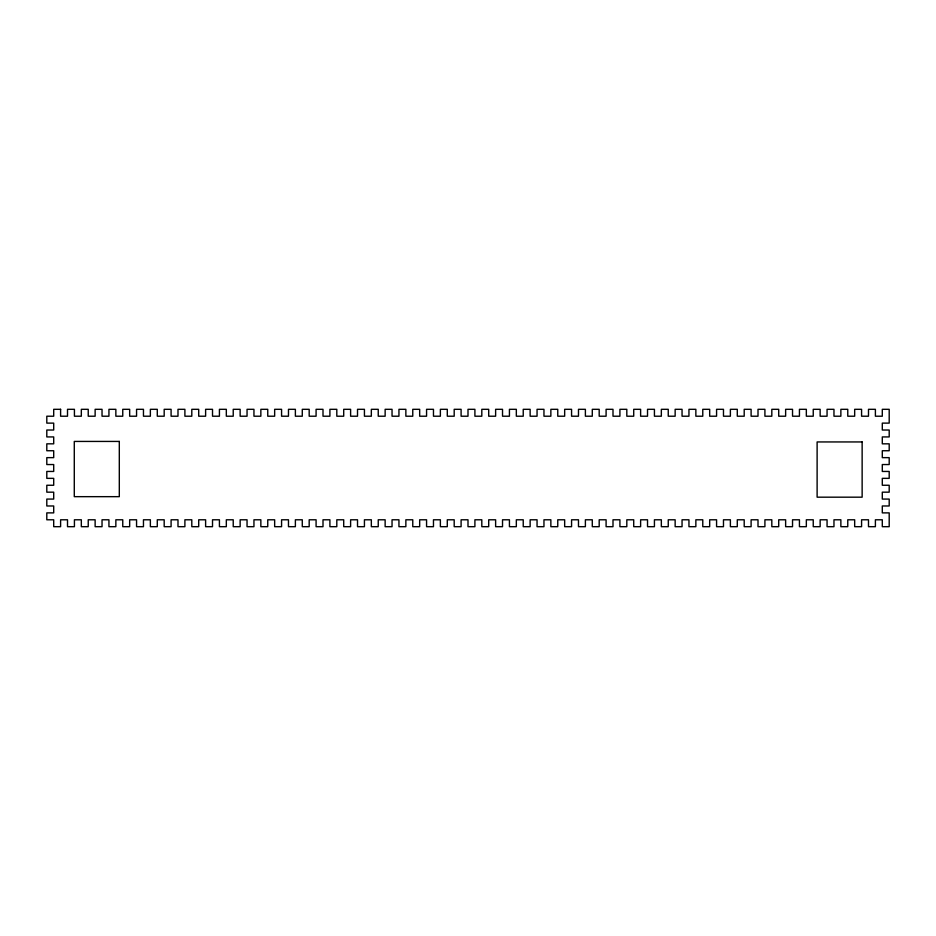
<?xml version="1.0" encoding="UTF-8"?>
<svg xmlns="http://www.w3.org/2000/svg" width="936" height="936" viewBox="0 0 936 936"><rect width="100%" height="100%" fill="white"/><g stroke="black" fill="none" stroke-linecap="round" stroke-linejoin="round"><path stroke-width="1.4" d="M60.606 409.313L53.703 409.313L53.703 416.216L46.8 416.216L46.8 423.119L53.703 423.119L53.703 430.022L46.8 430.022L46.8 436.925L53.703 436.925L53.703 443.828L46.8 443.828L46.8 450.742L53.703 450.742L53.703 457.645L46.8 457.645L46.8 464.548L53.703 464.548L53.703 471.451L46.8 471.451L46.8 478.354L53.703 478.354L53.703 485.257L46.8 485.257L46.8 492.172L53.703 492.172L53.703 499.075L46.8 499.075L46.8 505.978L53.703 505.978L53.703 512.881L46.8 512.881L46.8 519.784L53.703 519.784L53.703 526.687L60.606 526.687L60.606 519.784L67.509 519.784L67.509 526.687L74.424 526.687L74.424 519.784L81.327 519.784L81.327 526.687L88.23 526.687L88.23 519.784L95.133 519.784L95.133 526.687L102.036 526.687L102.036 519.784L108.939 519.784L108.939 526.687L115.853 526.687L115.853 519.784L122.756 519.784L122.756 526.687L129.659 526.687L129.659 519.784L136.562 519.784L136.562 526.687L143.465 526.687L143.465 519.784L150.368 519.784L150.368 526.687L157.283 526.687L157.283 519.784L164.186 519.784L164.186 526.687L171.089 526.687L171.089 519.784L177.992 519.784L177.992 526.687L184.895 526.687L184.895 519.784L191.798 519.784L191.798 526.687L198.713 526.687L198.713 519.784L205.616 519.784L205.616 526.687L212.519 526.687L212.519 519.784L219.422 519.784L219.422 526.687L226.325 526.687L226.325 519.784L233.228 519.784L233.228 526.687L240.142 526.687L240.142 519.784L247.046 519.784L247.046 526.687L253.948 526.687L253.948 519.784L260.851 519.784L260.851 526.687L267.754 526.687L267.754 519.784L274.657 519.784L274.657 526.687L281.572 526.687L281.572 519.784L288.475 519.784L288.475 526.687L295.378 526.687L295.378 519.784L302.281 519.784L302.281 526.687L309.184 526.687L309.184 519.784L316.087 519.784L316.087 526.687L323.002 526.687L323.002 519.784L329.905 519.784L329.905 526.687L336.808 526.687L336.808 519.784L343.711 519.784L343.711 526.687L350.614 526.687L350.614 519.784L357.517 519.784L357.517 526.687L364.432 526.687L364.432 519.784L371.335 519.784L371.335 526.687L378.238 526.687L378.238 519.784L385.141 519.784L385.141 526.687L392.044 526.687L392.044 519.784L398.947 519.784L398.947 526.687L405.861 526.687L405.861 519.784L412.764 519.784L412.764 526.687L419.667 526.687L419.667 519.784L426.57 519.784L426.57 526.687L433.473 526.687L433.473 519.784L440.376 519.784L440.376 526.687L447.291 526.687L447.291 519.784L454.194 519.784L454.194 526.687L461.097 526.687L461.097 519.784L468 519.784L468 526.687L474.903 526.687L474.903 519.784L481.806 519.784L481.806 526.687L488.709 526.687L488.709 519.784L495.624 519.784L495.624 526.687L502.527 526.687L502.527 519.784L509.43 519.784L509.43 526.687L516.333 526.687L516.333 519.784L523.236 519.784L523.236 526.687L530.139 526.687L530.139 519.784L537.053 519.784L537.053 526.687L543.956 526.687L543.956 519.784L550.859 519.784L550.859 526.687L557.762 526.687L557.762 519.784L564.665 519.784L564.665 526.687L571.568 526.687L571.568 519.784L578.483 519.784L578.483 526.687L585.386 526.687L585.386 519.784L592.289 519.784L592.289 526.687L599.192 526.687L599.192 519.784L606.095 519.784L606.095 526.687L612.998 526.687L612.998 519.784L619.913 519.784L619.913 526.687L626.816 526.687L626.816 519.784L633.719 519.784L633.719 526.687L640.622 526.687L640.622 519.784L647.525 519.784L647.525 526.687L654.428 526.687L654.428 519.784L661.342 519.784L661.342 526.687L668.245 526.687L668.245 519.784L675.148 519.784L675.148 526.687L682.052 526.687L682.052 519.784L688.954 519.784L688.954 526.687L695.857 526.687L695.857 519.784L702.772 519.784L702.772 526.687L709.675 526.687L709.675 519.784L716.578 519.784L716.578 526.687L723.481 526.687L723.481 519.784L730.384 519.784L730.384 526.687L737.287 526.687L737.287 519.784L744.202 519.784L744.202 526.687L751.105 526.687L751.105 519.784L758.008 519.784L758.008 526.687L764.911 526.687L764.911 519.784L771.814 519.784L771.814 526.687L778.717 526.687L778.717 519.784L785.632 519.784L785.632 526.687L792.535 526.687L792.535 519.784L799.438 519.784L799.438 526.687L806.341 526.687L806.341 519.784L813.244 519.784L813.244 526.687L820.147 526.687L820.147 519.784L827.061 519.784L827.061 526.687L833.964 526.687L833.964 519.784L840.867 519.784L840.867 526.687L847.77 526.687L847.77 519.784L854.673 519.784L854.673 526.687L861.576 526.687L861.576 519.784L868.491 519.784L868.491 526.687L875.394 526.687L875.394 519.784L882.297 519.784L882.297 526.687L889.2 526.687L889.2 512.881L882.297 512.881L882.297 505.978L889.2 505.978L889.2 499.075L882.297 499.075L882.297 492.172L889.2 492.172L889.2 485.257L882.297 485.257L882.297 478.354L889.2 478.354L889.2 471.451L882.297 471.451L882.297 464.548L889.2 464.548L889.2 457.645L882.297 457.645L882.297 450.742L889.2 450.742L889.2 443.828L882.297 443.828L882.297 436.925L889.2 436.925L889.2 430.022L882.297 430.022L882.297 423.119L889.2 423.119L889.2 409.313L882.297 409.313L882.297 416.216L875.394 416.216L875.394 409.313L868.491 409.313L868.491 416.216L861.576 416.216L861.576 409.313L854.673 409.313L854.673 416.216L847.77 416.216L847.77 409.313L840.867 409.313L840.867 416.216L833.964 416.216L833.964 409.313L827.061 409.313L827.061 416.216L820.147 416.216L820.147 409.313L813.244 409.313L813.244 416.216L806.341 416.216L806.341 409.313L799.438 409.313L799.438 416.216L792.535 416.216L792.535 409.313L785.632 409.313L785.632 416.216L778.717 416.216L778.717 409.313L771.814 409.313L771.814 416.216L764.911 416.216L764.911 409.313L758.008 409.313L758.008 416.216L751.105 416.216L751.105 409.313L744.202 409.313L744.202 416.216L737.287 416.216L737.287 409.313L730.384 409.313L730.384 416.216L723.481 416.216L723.481 409.313L716.578 409.313L716.578 416.216L709.675 416.216L709.675 409.313L702.772 409.313L702.772 416.216L695.857 416.216L695.857 409.313L688.954 409.313L688.954 416.216L682.052 416.216L682.052 409.313L675.148 409.313L675.148 416.216L668.245 416.216L668.245 409.313L661.342 409.313L661.342 416.216L654.428 416.216L654.428 409.313L647.525 409.313L647.525 416.216L640.622 416.216L640.622 409.313L633.719 409.313L633.719 416.216L626.816 416.216L626.816 409.313L619.913 409.313L619.913 416.216L612.998 416.216L612.998 409.313L606.095 409.313L606.095 416.216L599.192 416.216L599.192 409.313L592.289 409.313L592.289 416.216L585.386 416.216L585.386 409.313L578.483 409.313L578.483 416.216L571.568 416.216L571.568 409.313L564.665 409.313L564.665 416.216L557.762 416.216L557.762 409.313L550.859 409.313L550.859 416.216L543.956 416.216L543.956 409.313L537.053 409.313L537.053 416.216L530.139 416.216L530.139 409.313L523.236 409.313L523.236 416.216L516.333 416.216L516.333 409.313L509.43 409.313L509.43 416.216L502.527 416.216L502.527 409.313L495.624 409.313L495.624 416.216L488.709 416.216L488.709 409.313L481.806 409.313L481.806 416.216L474.903 416.216L474.903 409.313L468 409.313L468 416.216L461.097 416.216L461.097 409.313L454.194 409.313L454.194 416.216L447.291 416.216L447.291 409.313L440.376 409.313L440.376 416.216L433.473 416.216L433.473 409.313L426.57 409.313L426.57 416.216L419.667 416.216L419.667 409.313L412.764 409.313L412.764 416.216L405.861 416.216L405.861 409.313L398.947 409.313L398.947 416.216L392.044 416.216L392.044 409.313L385.141 409.313L385.141 416.216L378.238 416.216L378.238 409.313L371.335 409.313L371.335 416.216L364.432 416.216L364.432 409.313L357.517 409.313L357.517 416.216L350.614 416.216L350.614 409.313L343.711 409.313L343.711 416.216L336.808 416.216L336.808 409.313L329.905 409.313L329.905 416.216L323.002 416.216L323.002 409.313L316.087 409.313L316.087 416.216L309.184 416.216L309.184 409.313L302.281 409.313L302.281 416.216L295.378 416.216L295.378 409.313L288.475 409.313L288.475 416.216L281.572 416.216L281.572 409.313L274.657 409.313L274.657 416.216L267.754 416.216L267.754 409.313L260.851 409.313L260.851 416.216L253.948 416.216L253.948 409.313L247.046 409.313L247.046 416.216L240.142 416.216L240.142 409.313L233.228 409.313L233.228 416.216L226.325 416.216L226.325 409.313L219.422 409.313L219.422 416.216L212.519 416.216L212.519 409.313L205.616 409.313L205.616 416.216L198.713 416.216L198.713 409.313L191.798 409.313L191.798 416.216L184.895 416.216L184.895 409.313L177.992 409.313L177.992 416.216L171.089 416.216L171.089 409.313L164.186 409.313L164.186 416.216L157.283 416.216L157.283 409.313L150.368 409.313L150.368 416.216L143.465 416.216L143.465 409.313L136.562 409.313L136.562 416.216L129.659 416.216L129.659 409.313L122.756 409.313L122.756 416.216L115.853 416.216L115.853 409.313L108.939 409.313L108.939 416.216L102.036 416.216L102.036 409.313L95.133 409.313L95.133 416.216L88.23 416.216L88.23 409.313L81.327 409.313L81.327 416.216L74.424 416.216L74.424 409.313L67.509 409.313L67.509 416.216L60.606 416.216L60.606 409.313M119.305 441.429L74.283 441.429L74.283 496.665L119.305 496.665L119.305 441.429M862.138 441.944L817.116 441.944L817.116 497.18L862.138 497.18L862.138 441.944"/></g></svg>
